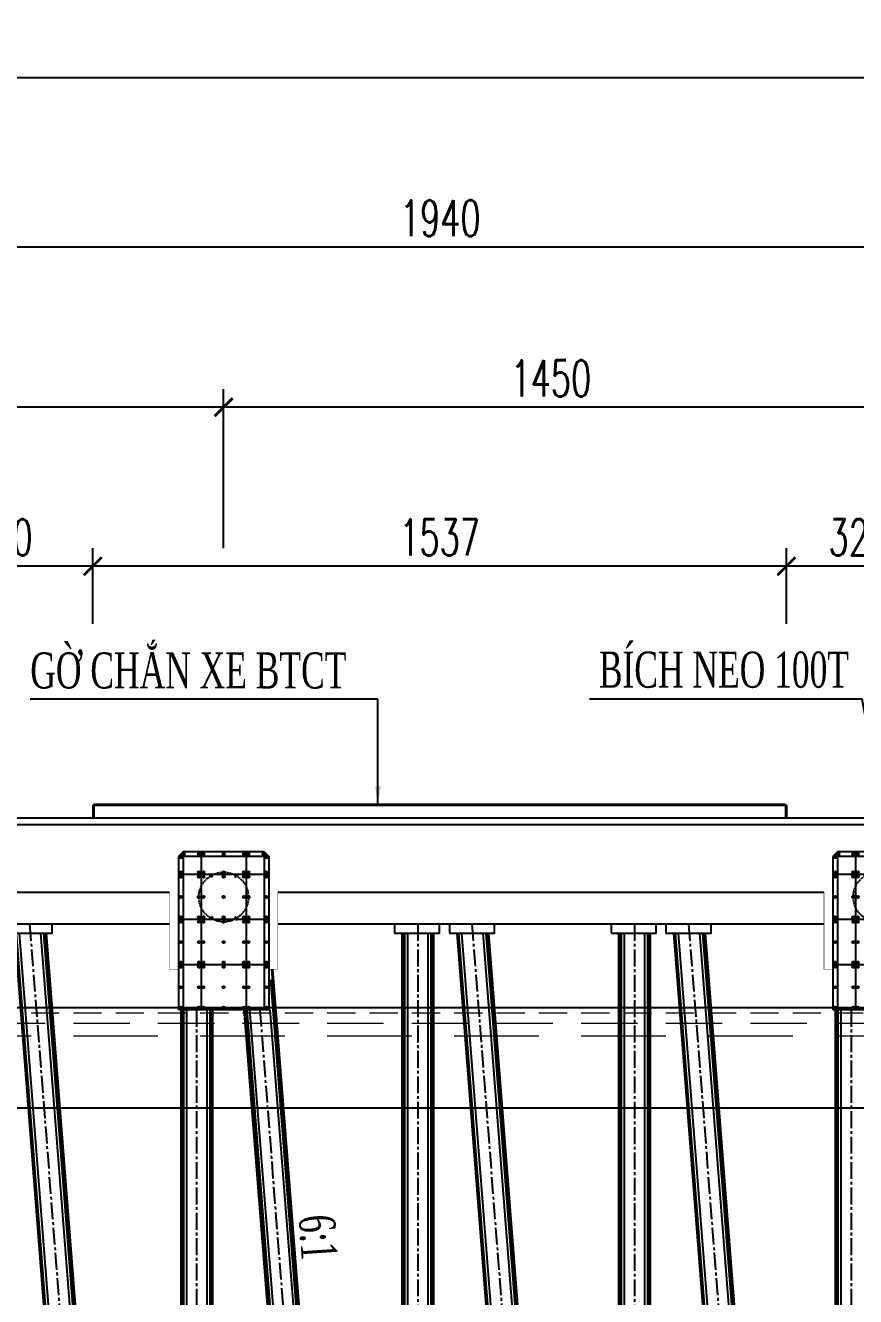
# Model space of a CAD drawing. Extents: x -57534 to 10615, y -13723 to 96319.
# Drawn here: x -11835 to -9996, y 40036 to 42854 of the extents above; entities that cross this region are included whole.
import ezdxf
from ezdxf.enums import TextEntityAlignment as Align

# ---------------------------------------------------------------- set-up
doc = ezdxf.new("R2010")
doc.units = 0
doc.header["$LTSCALE"] = 5
doc.header["$MEASUREMENT"] = 0
doc.linetypes.add('CENTER2', pattern=[1.125, 0.75, -0.125, 0.125, -0.125])
doc.linetypes.add('HIDDEN', pattern=[0.375, 0.25, -0.125])
doc.layers.get('0').update_dxf_attribs({"linetype": 'CONTINUOUS'})
doc.layers.get('DEFPOINTS').update_dxf_attribs({"linetype": 'CONTINUOUS'})
for name, color, linetype in [('1', 1, 'CONTINUOUS'), ('BELT', 6, 'CONTINUOUS'), ('BORDER', 2, 'CONTINUOUS'), ('CENTER', 9, 'CENTER2'), ('COBAN', 2, 'CONTINUOUS'), ('DIMENSION', 4, 'CONTINUOUS'), ('GCS', 5, 'CONTINUOUS'), ('HAOCN', 11, 'CONTINUOUS'), ('HATCH', 7, 'CONTINUOUS'), ('HIDDEN', 4, 'HIDDEN'), ('Net tim', 6, 'CONTINUOUS'), ('PAD', 6, 'CONTINUOUS'), ('PART', 3, 'CONTINUOUS'), ('TEXT', 3, 'CONTINUOUS')]:
    doc.layers.add(name, color=color, linetype=linetype)
doc.layers.add('KHUAT', color=235, linetype='HIDDEN', lineweight=18)
doc.styles.add('DIM', font='romans.shx', dxfattribs={"width": 0.65})
doc.styles.add('THUONG', font='vntimeh.shx', dxfattribs={"width": 0.65})
doc.dimstyles.new('400.Ph', dxfattribs={"dimscale": 400, "dimtxt": 0.2, "dimasz": 0.1, "dimexe": 0.1, "dimexo": 0.1, "dimgap": 0.06, "dimtad": 1, "dimdec": 0, "dimzin": 0, "dimdsep": 46, "dimtxsty": 'DIM', "dimblk": 'ARCHTICK', "dimcen": 0.15, "dimdle": 0.1, "dimclrd": 256, "dimclre": 7, "dimclrt": 6, "dimadec": 0, "dimazin": 0, "dimtfac": 1, "dimtdec": 0, "dimtix": 1, "dimtmove": 0, "dimatfit": 3, "dimfxl": 1, "dimtolj": 1, "dimtzin": 0, "dimarcsym": 0})

# ---------------------------------------------------------------- blocks, each defined once
blk = doc.blocks.new('Coc Xien')
at = {"layer": 'BORDER'}
for p, q in [((-9.2814731549297, -3.416245085412811), (-118.1473656247472, -1398.416245016247)), ((60.93136210002194, -3.416245085412811), (-47.93453036972642, -1398.416245016247))]:
    blk.add_line(p, q, dxfattribs=at)
at = {"layer": 'CENTER', "ltscale": 10}
blk.add_line((27.38574579835404, 16.58375491458719), (-276.4494988263432, -3876.740008982757), dxfattribs=at)
at = {"layer": 'DIMENSION', "ltscale": 5}
blk.add_lwpolyline([(77.38574579835404, -3.416245085412811), (-22.61425420164596, -3.416245085412811), (-22.61425420164596, 16.58375491458719), (77.38574579835404, 16.58375491458719)], close=True, dxfattribs=at)
at = {"layer": 'HATCH'}
for p, q in [((-7.306786249315337, -3.416245085412811), (-116.1726787191037, -1398.416245016247)), ((-3.263230133125034, -3.416245085412811), (-112.1291226028952, -1398.416245016247)), ((3.303624292970198, -3.416245085412811), (-105.5622681767636, -1398.416245016247)), ((50.32095155776914, -3.416245085412811), (-58.54494091203014, -1398.416245016247)), ((56.88780598384619, -3.416245085412811), (-51.97808648591308, -1398.416245016247)), ((60.93136210005468, -3.416245085412811), (-47.93453036972642, -1398.416245016255))]:
    blk.add_line(p, q, dxfattribs=at)
blk = doc.blocks.new('A$C18BE6784')
at = {"layer": 'BORDER'}
for p, q in [((-10.00001330658051, 3989.999979104403), (-10.00001330659324, 2594.999979173561)), ((59.99998669342677, 3989.999979104403), (59.99998669345405, 2594.999979173561))]:
    blk.add_line(p, q, dxfattribs=at)
at = {"layer": 'CENTER', "ltscale": 10}
blk.add_line((24.99998669342313, 4009.999979104402), (24.9999866934304, 9.999979104402883), dxfattribs=at)
at = {"layer": 'DIMENSION', "ltscale": 5}
blk.add_lwpolyline([(-26.55300095056009, 3989.999979104403), (73.44699904943991, 3989.999979104403), (73.44699904943991, 4009.999979104402), (-26.55300095056009, 4009.999979104402)], close=True, dxfattribs=at)
at = {"layer": 'HATCH'}
for p, q in [((-8.031312243663706, 3989.999979104403), (-8.031312243687353, 2594.999979173561)), ((-4.000013306580513, 3989.999979104403), (-4.000013306565961, 2594.999979173561)), ((2.546935099046095, 3989.999979104403), (2.546935099075199, 2594.999979173561)), ((47.45303828780743, 3989.999979104403), (47.45303828776923, 2594.999979173561)), ((53.99998669342313, 3989.999979104403), (53.99998669341949, 2594.999979173561)), ((58.03128563051723, 3989.999979104403), (58.03128563051359, 2594.999979173561))]:
    blk.add_line(p, q, dxfattribs=at)
blk = doc.blocks.new('D7002')
at = {"layer": 'BORDER'}
for p, q in [((-35.00000000000546, -189.9999999308129), (-35.00000000002183, -1414.999999930842)), ((35.00000000000546, -189.9999999308129), (35.00000000003274, -1414.999999930842))]:
    blk.add_line(p, q, dxfattribs=at)
at = {"layer": 'CENTER', "ltscale": 10}
blk.add_line((0, -189.9999999308129), (7.276e-12, -4000), dxfattribs=at)
at = {"layer": 'HATCH'}
for p, q in [((-33.03129893709047, -189.9999999308129), (-33.03129893712503, -1414.999999930842)), ((-29, -189.9999999308129), (-29, -1414.999999930842)), ((-22.45305159437521, -189.9999999308129), (-22.45305159433883, -1414.999999930842)), ((22.45305159437703, -189.9999999308129), (22.45305159434975, -1414.999999930842)), ((29, -189.9999999308129), (29, -1414.999999930842)), ((33.03129893709229, -189.9999999308129), (33.03129893709411, -1414.999999930842))]:
    blk.add_line(p, q, dxfattribs=at)
blk = doc.blocks.new('D7003')
at = {"layer": 'BORDER'}
for p, q in [((48.20477323548766, -99.99999999999272), (150.8274604020462, -1414.999999930842)), ((-14.98445606953828, -189.9999997924387), (80.61462514702907, -1414.999999930842))]:
    blk.add_line(p, q, dxfattribs=at)
at = {"layer": 'CENTER', "ltscale": 10}
blk.add_line((20.12196155793572, -189.9999997924387), (308.3087560456115, -3882.805608325965), dxfattribs=at)
at = {"layer": 'HATCH'}
for p, q in [((46.23008632981146, -99.99999999999272), (148.8527734963627, -1414.999999930835)), ((43.99999999061401, -123.2376760193947), (144.8092173801615, -1414.999999930842)), ((-13.0097691638839, -189.9999997924387), (82.58931205272347, -1414.999999930835)), ((-8.966213047671772, -189.9999997924387), (86.63286816891377, -1414.999999930842)), ((-2.399358621594728, -189.9999997924387), (93.19972259501628, -1414.999999930842)), ((42.64328173747344, -189.999999792446), (138.2423629540189, -1414.999999930835))]:
    blk.add_line(p, q, dxfattribs=at)
at = {"layer": 'TEXT', "style": 'THUONG', "width": 0.65}
blk.add_text('6:1', height=80, rotation=273.8902048816608, dxfattribs=at).set_placement((149.2306284193764, -694.230859120049), align=Align.MIDDLE)
blk = doc.blocks.new('MD PD1')
at = {"layer": 'BORDER'}
blk.add_line((3543.946194460476, 137.7291821832841), (3543.946194460455, -1087.270817816738), dxfattribs=at)
at = {"layer": 'CENTER', "ltscale": 10}
blk.add_line((3578.946194460481, 137.7291821832841), (3578.946194460488, -3600.450500435574), dxfattribs=at)
at = {"layer": 'COBAN'}
for p, q in [((3755.946194449656, 562.729182114097), (-3787.053805548975, 562.729182114097)), ((3755.946194449656, 547.729182114097), (-3787.053805548975, 547.729182114097)), ((2068.94619446031, 397.7291821141116), (838.9461944650193, 397.7291821141116)), ((3518.946194450327, 397.7291821141116), (2308.946194460312, 397.7291821141116)), ((2068.94619446031, 327.7291821141044), (838.9461944650193, 327.7291821141044)), ((3518.946194450327, 327.7291821141044), (2308.946194460312, 327.7291821141044))]:
    blk.add_line(p, q, dxfattribs=at)
at = {"layer": 'COBAN', "const_width": 1}
for points in [[(2068.94619446031, 397.729182114097), (2068.946194460312, 227.7291821141044), (2088.946194460308, 227.7291821141044)], [(2288.94619446031, 227.7291821140971), (2308.94619446031, 227.7291821140971), (2308.946194460312, 397.729182114097)], [(3518.946194450327, 397.7291821140898), (3518.946194450329, 227.7291821140971), (3538.946194450325, 227.7291821140971)]]:
    blk.add_lwpolyline(points, dxfattribs=at)
at = {"layer": 'GCS'}
for p in [(1898.946194460317, 590.7291821141115), (3433.946194449647, 592.729182114097)]:
    blk.add_line(p, (1900.946194460317, 592.7291821141116), dxfattribs=at)
at = {"layer": 'GCS', "ltscale": 5}
for p, q in [((3433.946194449647, 592.729182114097), (3435.946194449647, 590.7291821140971)), ((1898.946194460317, 590.7291821141115), (1898.946194460323, 562.729182114097)), ((3435.946194449647, 590.7291821140971), (3435.946194449647, 562.729182114097))]:
    blk.add_line(p, q, dxfattribs=at)
at = {"layer": 'HAOCN', "ltscale": 5}
for p, q in [((3433.946194449647, 590.7291821140971), (1900.946194460317, 590.7291821141115)), ((1900.946194460317, 590.7291821141115), (1900.946194460322, 562.729182114097)), ((3433.946194449647, 590.7291821140971), (3433.946194449647, 562.729182114097))]:
    blk.add_line(p, q, dxfattribs=at)
at = {"layer": 'HATCH'}
for p, q in [((3545.914895523389, 137.7291821832841), (3545.914895523367, -1087.270817816738)), ((3549.946194460479, 137.7291821832841), (3549.946194460487, -1087.270817816738)), ((3556.493142866108, 137.7291821832841), (3556.493142866135, -1087.270817816738))]:
    blk.add_line(p, q, dxfattribs=at)
at = {"layer": 'COBAN'}
for name, p in [('D7003', (2248.94619447038, 327.7291821140971)), ('D7002', (2128.946194470464, 327.7291821140971))]:
    blk.add_blockref(name, p, dxfattribs=at)
at = {"layer": 'HIDDEN', "xscale": -1}
for p in [(1786.331940258764, 311.1454271995099), (2766.33194025875, 311.1454271995099), (3246.33194025875, 311.1454271995099)]:
    blk.add_blockref('Coc Xien', p, dxfattribs=at)
at = {"layer": 'HIDDEN'}
for p in [(2593.946207767058, -3682.270796990306), (3073.946207767058, -3682.270796990306)]:
    blk.add_blockref('A$C18BE6784', p, dxfattribs=at)
blk = doc.blocks.new('_ArchTick')
at = {"color": 0, "linetype": 'ByBlock', "const_width": 0.15}
blk.add_lwpolyline([(-0.5, -0.5), (0.5, 0.5)], dxfattribs=at)
blk = doc.blocks.new('*D24')
at = {"layer": 'DEFPOINTS', "color": 0, "ltscale": 5}
for p in [(-10149.07362314665, 41655.12871648164), (-10149.07362314665, 41487.35127805013), (-9829.073623146645, 41487.35127805013)]:
    blk.add_point(p, dxfattribs=at)
at = {"layer": 'DIMENSION', "color": 7, "lineweight": -2, "ltscale": 5}
for p, q in [((-10149.07362314665, 41527.35127805013), (-10149.07362314665, 41695.12871648164)), ((-9829.073623146645, 41527.35127805013), (-9829.073623146645, 41695.12871648164))]:
    blk.add_line(p, q, dxfattribs=at)
at = {"layer": 'DIMENSION', "lineweight": -2, "ltscale": 5}
blk.add_line((-9789.073623146647, 41655.12871648164), (-10189.07362314665, 41655.12871648164), dxfattribs=at)
at = {"layer": 'DIMENSION', "lineweight": -2, "ltscale": 5, "xscale": 40, "yscale": 40, "zscale": 40, "rotation": 180}
blk.add_blockref('_ArchTick', (-10149.07362314665, 41655.12871648164), dxfattribs=at)
at = {"layer": 'DIMENSION', "lineweight": -2, "ltscale": 5, "xscale": 40, "yscale": 40, "zscale": 40}
blk.add_blockref('_ArchTick', (-9829.073623146645, 41655.12871648164), dxfattribs=at)
at = {"layer": 'DIMENSION', "color": 6, "ltscale": 5, "insert": (-9989.07362314665, 41719.12871648165), "char_height": 80, "attachment_point": 5, "style": 'DIM'}
blk.add_mtext('\\A1;320', dxfattribs=at)
blk = doc.blocks.new('*D25')
at = {"layer": 'DEFPOINTS', "color": 0, "ltscale": 5}
for p in [(-11686.07362313598, 41655.12871648164), (-11686.07362313598, 41487.35127805013), (-10149.07362314665, 41487.35127805013)]:
    blk.add_point(p, dxfattribs=at)
at = {"layer": 'DIMENSION', "color": 7, "lineweight": -2, "ltscale": 5}
for p, q in [((-11686.07362313598, 41527.35127805013), (-11686.07362313598, 41695.12871648164)), ((-10149.07362314665, 41527.35127805013), (-10149.07362314665, 41695.12871648164))]:
    blk.add_line(p, q, dxfattribs=at)
at = {"layer": 'DIMENSION', "lineweight": -2, "ltscale": 5}
blk.add_line((-10109.07362314665, 41655.12871648164), (-11726.07362313598, 41655.12871648164), dxfattribs=at)
at = {"layer": 'DIMENSION', "lineweight": -2, "ltscale": 5, "xscale": 40, "yscale": 40, "zscale": 40, "rotation": 180}
blk.add_blockref('_ArchTick', (-11686.07362313598, 41655.12871648164), dxfattribs=at)
at = {"layer": 'DIMENSION', "lineweight": -2, "ltscale": 5, "xscale": 40, "yscale": 40, "zscale": 40}
blk.add_blockref('_ArchTick', (-10149.07362314665, 41655.12871648164), dxfattribs=at)
at = {"layer": 'DIMENSION', "color": 6, "ltscale": 5, "insert": (-10917.57362314132, 41719.12871648165), "char_height": 80, "attachment_point": 5, "style": 'DIM'}
blk.add_mtext('\\A1;1537', dxfattribs=at)
blk = doc.blocks.new('*D26')
at = {"layer": 'DEFPOINTS', "color": 0, "ltscale": 5}
for p in [(-12086.07362313598, 41655.12871648164), (-12086.07362313598, 41487.35127805013), (-11686.07362313598, 41487.35127805013)]:
    blk.add_point(p, dxfattribs=at)
at = {"layer": 'DIMENSION', "color": 7, "lineweight": -2, "ltscale": 5}
for p, q in [((-12086.07362313598, 41527.35127805013), (-12086.07362313598, 41695.12871648164)), ((-11686.07362313598, 41527.35127805013), (-11686.07362313598, 41695.12871648164))]:
    blk.add_line(p, q, dxfattribs=at)
at = {"layer": 'DIMENSION', "lineweight": -2, "ltscale": 5}
blk.add_line((-11646.07362313598, 41655.12871648164), (-12126.07362313598, 41655.12871648164), dxfattribs=at)
at = {"layer": 'DIMENSION', "lineweight": -2, "ltscale": 5, "xscale": 40, "yscale": 40, "zscale": 40, "rotation": 180}
blk.add_blockref('_ArchTick', (-12086.07362313598, 41655.12871648164), dxfattribs=at)
at = {"layer": 'DIMENSION', "lineweight": -2, "ltscale": 5, "xscale": 40, "yscale": 40, "zscale": 40}
blk.add_blockref('_ArchTick', (-11686.07362313598, 41655.12871648164), dxfattribs=at)
at = {"layer": 'DIMENSION', "color": 6, "ltscale": 5, "insert": (-11886.07362313598, 41719.12871648165), "char_height": 80, "attachment_point": 5, "style": 'DIM'}
blk.add_mtext('\\A1;400', dxfattribs=at)
blk = doc.blocks.new('*D50')
at = {"layer": 'DEFPOINTS', "color": 0, "ltscale": 5}
for p in [(-11396.07362313599, 42007.57432849781), (-11396.07362313599, 41655.12871648164), (-9946.073623136002, 41487.35127805013)]:
    blk.add_point(p, dxfattribs=at)
at = {"layer": 'DIMENSION', "color": 7, "lineweight": -2, "ltscale": 5}
for p, q in [((-11396.07362313599, 41695.12871648164), (-11396.07362313599, 42047.5743284978)), ((-9946.073623136002, 41527.35127805013), (-9946.073623136002, 42047.5743284978))]:
    blk.add_line(p, q, dxfattribs=at)
at = {"layer": 'DIMENSION', "lineweight": -2, "ltscale": 5}
blk.add_line((-9906.073623136002, 42007.57432849781), (-11436.07362313599, 42007.57432849781), dxfattribs=at)
at = {"layer": 'DIMENSION', "lineweight": -2, "ltscale": 5, "xscale": 40, "yscale": 40, "zscale": 40, "rotation": 180}
blk.add_blockref('_ArchTick', (-11396.07362313599, 42007.57432849781), dxfattribs=at)
at = {"layer": 'DIMENSION', "lineweight": -2, "ltscale": 5, "xscale": 40, "yscale": 40, "zscale": 40}
blk.add_blockref('_ArchTick', (-9946.073623136002, 42007.57432849781), dxfattribs=at)
at = {"layer": 'DIMENSION', "color": 6, "ltscale": 5, "insert": (-10671.073623136, 42071.57432849781), "char_height": 80, "attachment_point": 5, "style": 'DIM'}
blk.add_mtext('\\A1;1450', dxfattribs=at)
blk = doc.blocks.new('*D51')
at = {"layer": 'DEFPOINTS', "color": 0, "ltscale": 5}
for p in [(-12866.07362313128, 42007.57432849781), (-11396.07362313599, 41655.12871648164), (-12866.07362313128, 41487.35127805013)]:
    blk.add_point(p, dxfattribs=at)
at = {"layer": 'DIMENSION', "color": 7, "lineweight": -2, "ltscale": 5}
for p, q in [((-12866.07362313128, 41527.35127805013), (-12866.07362313128, 42047.5743284978)), ((-11396.07362313599, 41695.12871648164), (-11396.07362313599, 42047.5743284978))]:
    blk.add_line(p, q, dxfattribs=at)
at = {"layer": 'DIMENSION', "lineweight": -2, "ltscale": 5}
blk.add_line((-11356.07362313599, 42007.57432849781), (-12906.07362313128, 42007.57432849781), dxfattribs=at)
at = {"layer": 'DIMENSION', "lineweight": -2, "ltscale": 5, "xscale": 40, "yscale": 40, "zscale": 40, "rotation": 180}
blk.add_blockref('_ArchTick', (-12866.07362313128, 42007.57432849781), dxfattribs=at)
at = {"layer": 'DIMENSION', "lineweight": -2, "ltscale": 5, "xscale": 40, "yscale": 40, "zscale": 40}
blk.add_blockref('_ArchTick', (-11396.07362313599, 42007.57432849781), dxfattribs=at)
at = {"layer": 'DIMENSION', "color": 6, "ltscale": 5, "insert": (-12131.07362313364, 42071.57432849781), "char_height": 80, "attachment_point": 5, "style": 'DIM'}
blk.add_mtext('\\A1;1470', dxfattribs=at)
blk = doc.blocks.new('*D68')
at = {"layer": 'DEFPOINTS', "color": 0, "ltscale": 5}
for p in [(-11886.07362314596, 42362.4706394159), (-11886.07362314596, 42007.57432849781), (-9946.073623136002, 41487.35127805013)]:
    blk.add_point(p, dxfattribs=at)
at = {"layer": 'DIMENSION', "color": 7, "lineweight": -2, "ltscale": 5}
for p, q in [((-11886.07362314596, 42047.5743284978), (-11886.07362314596, 42402.47063941589)), ((-9946.073623136002, 41527.35127805013), (-9946.073623136002, 42402.47063941589))]:
    blk.add_line(p, q, dxfattribs=at)
at = {"layer": 'DIMENSION', "lineweight": -2, "ltscale": 5}
blk.add_line((-9906.073623136002, 42362.4706394159), (-11926.07362314596, 42362.4706394159), dxfattribs=at)
at = {"layer": 'DIMENSION', "lineweight": -2, "ltscale": 5, "xscale": 40, "yscale": 40, "zscale": 40, "rotation": 180}
blk.add_blockref('_ArchTick', (-11886.07362314596, 42362.4706394159), dxfattribs=at)
at = {"layer": 'DIMENSION', "lineweight": -2, "ltscale": 5, "xscale": 40, "yscale": 40, "zscale": 40}
blk.add_blockref('_ArchTick', (-9946.073623136002, 42362.4706394159), dxfattribs=at)
at = {"layer": 'DIMENSION', "color": 6, "ltscale": 5, "insert": (-10916.07362314098, 42426.4706394159), "char_height": 80, "attachment_point": 5, "style": 'DIM'}
blk.add_mtext('\\A1;1940', dxfattribs=at)
blk = doc.blocks.new('*D80')
at = {"layer": 'DEFPOINTS', "color": 0, "ltscale": 5}
for p in [(-17372.07362314527, 42737.3681110678), (-17372.07362314527, 41487.35127805013), (-9829.073623146645, 41487.35127805013)]:
    blk.add_point(p, dxfattribs=at)
at = {"layer": 'DIMENSION', "color": 7, "lineweight": -2, "ltscale": 5}
for p, q in [((-17372.07362314527, 41527.35127805013), (-17372.07362314527, 42777.36811106779)), ((-9829.073623146645, 41527.35127805013), (-9829.073623146645, 42777.36811106779))]:
    blk.add_line(p, q, dxfattribs=at)
at = {"layer": 'DIMENSION', "lineweight": -2, "ltscale": 5}
blk.add_line((-9789.073623146647, 42737.3681110678), (-17412.07362314527, 42737.3681110678), dxfattribs=at)
at = {"layer": 'DIMENSION', "lineweight": -2, "ltscale": 5, "xscale": 40, "yscale": 40, "zscale": 40, "rotation": 180}
blk.add_blockref('_ArchTick', (-17372.07362314527, 42737.3681110678), dxfattribs=at)
at = {"layer": 'DIMENSION', "lineweight": -2, "ltscale": 5, "xscale": 40, "yscale": 40, "zscale": 40}
blk.add_blockref('_ArchTick', (-9829.073623146645, 42737.3681110678), dxfattribs=at)
at = {"layer": 'DIMENSION', "color": 6, "ltscale": 5, "insert": (-13600.57362314596, 42801.3681110678), "char_height": 80, "attachment_point": 5, "style": 'DIM'}
blk.add_mtext('\\A1;7543', dxfattribs=at)
blk = doc.blocks.new('dia chat')
at = {"color": 6, "ltscale": 5}
blk.add_line((20962.8182859691, 17), (14230.00000000001, 17), dxfattribs=at)
blk = doc.blocks.new('demtaucss')
at = {"color": 3}
blk.add_line((-6507.668877459079, 40421.33278997694), (-6505.918877459078, 40421.33278997694), dxfattribs=at)
at = {"layer": 'CENTER', "color": 3, "linetype": 'CENTER2'}
for p, q in [((-6476.053725863391, 40609.6340674243), (-6481.05372586339, 40618.29432146215)), ((-6426.05372586339, 40609.6340674243), (-6421.053725863391, 40618.29432146215)), ((-6501.05372586339, 40566.33279723508), (-6511.053725863391, 40566.33279723508)), ((-6401.05372586339, 40566.33279723508), (-6391.05372586339, 40566.33279723508)), ((-6476.053725863391, 40523.03152704586), (-6481.053725863391, 40514.37127300801)), ((-6426.05372586339, 40523.03152704586), (-6421.053725863391, 40514.37127300801))]:
    blk.add_line(p, q, dxfattribs=at)
at = {"layer": 'HATCH', "linetype": 'HIDDEN', "ltscale": 2}
blk.add_circle((-6451.05372586339, 40566.33279723508), 55, dxfattribs=at)
at = {"layer": 'PAD'}
for p, q in [((-6541.053725863391, 40666.33278997693), (-6551.05372586339, 40656.33278997693)), ((-6541.053725863391, 40656.33278997693), (-6546.053725863391, 40661.33278997694)), ((-6542.296417948307, 40661.33278997694), (-6535.811033778475, 40661.33278997694)), ((-6361.053725863389, 40666.33278997693), (-6541.053725863391, 40666.33278997693)), ((-6539.053725863389, 40664.57548206185), (-6539.053725863389, 40658.09009789202)), ((-6509.296417948307, 40661.33278997694), (-6502.811033778475, 40661.33278997694)), ((-6506.05372586339, 40664.57548206185), (-6506.05372586339, 40658.09009789202)), ((-6501.05372586339, 40666.33278997693), (-6501.053725863393, 40316.33278997693)), ((-6499.296417948308, 40661.33278997694), (-6492.811033778474, 40661.33278997694)), ((-6496.05372586339, 40664.57548206185), (-6496.05372586339, 40658.09009789202)), ((-6454.296417948308, 40661.33278997694), (-6447.811033778474, 40661.33278997694)), ((-6451.05372586339, 40664.57548206185), (-6451.05372586339, 40658.09009789202)), ((-6409.296417948308, 40661.33278997694), (-6402.811033778473, 40661.33278997694)), ((-6406.05372586339, 40664.57548206185), (-6406.05372586339, 40658.09009789202)), ((-6401.053725863389, 40666.33278997693), (-6401.05372586339, 40316.33278997693)), ((-6401.053725863389, 40666.33278997693), (-6401.05372586339, 40316.33278997693)), ((-6399.296417948307, 40661.33278997694), (-6392.811033778473, 40661.33278997694)), ((-6396.05372586339, 40664.57548206185), (-6396.05372586339, 40658.09009789202)), ((-6359.811033778473, 40661.33278997694), (-6366.296417948307, 40661.33278997694)), ((-6363.053725863389, 40664.57548206185), (-6363.053725863389, 40658.09009789202)), ((-6361.053725863389, 40666.33278997693), (-6351.05372586339, 40656.33278997693)), ((-6361.053725863389, 40656.33278997693), (-6356.05372586339, 40661.33278997694)), ((-6551.05372586339, 40656.33278997693), (-6551.053725863392, 40316.33278997693)), ((-6549.296417948308, 40654.33278997693), (-6542.811033778474, 40654.33278997693)), ((-6546.053725863391, 40657.57548206185), (-6546.053725863391, 40651.09009789201)), ((-6541.053725863391, 40656.33278997693), (-6541.053725863394, 40316.33278997693)), ((-6361.053725863389, 40656.33278997693), (-6541.053725863391, 40656.33278997693)), ((-6361.053725863389, 40656.33278997694), (-6361.053725863362, 40316.33278997693)), ((-6352.811033778473, 40654.33278997693), (-6359.296417948307, 40654.33278997693)), ((-6356.05372586339, 40657.57548206185), (-6356.05372586339, 40651.09009789201)), ((-6351.053725863391, 40656.33278997693), (-6351.053725863391, 40316.33278997693)), ((-6351.053725863391, 40616.33278997693), (-6551.05372586339, 40616.33278997693)), ((-6549.296417948308, 40621.33278997693), (-6542.811033778474, 40621.33278997693)), ((-6549.296417948308, 40611.33278997694), (-6542.811033778474, 40611.33278997694)), ((-6546.053725863391, 40624.57548206185), (-6546.053725863391, 40618.09009789201)), ((-6546.053725863391, 40614.57548206185), (-6546.053725863391, 40608.09009789202)), ((-6509.296417948307, 40621.33278997693), (-6502.811033778475, 40621.33278997693)), ((-6509.296417948307, 40611.33278997694), (-6502.811033778475, 40611.33278997694)), ((-6506.05372586339, 40624.57548206185), (-6506.05372586339, 40618.09009789201)), ((-6506.05372586339, 40614.57548206185), (-6506.05372586339, 40608.09009789202)), ((-6499.296417948308, 40621.33278997693), (-6492.811033778474, 40621.33278997693)), ((-6499.296417948308, 40611.33278997694), (-6492.811033778474, 40611.33278997694)), ((-6496.05372586339, 40624.57548206185), (-6496.05372586339, 40618.09009789201)), ((-6496.05372586339, 40614.57548206185), (-6496.05372586339, 40608.09009789202)), ((-6454.296417948308, 40621.33278997693), (-6447.811033778474, 40621.33278997693)), ((-6454.296417948308, 40611.33278997694), (-6447.811033778474, 40611.33278997694)), ((-6451.05372586339, 40624.57548206185), (-6451.05372586339, 40618.09009789201)), ((-6451.05372586339, 40614.57548206185), (-6451.05372586339, 40608.09009789202)), ((-6409.296417948308, 40621.33278997693), (-6402.811033778473, 40621.33278997693)), ((-6409.296417948308, 40611.33278997694), (-6402.811033778473, 40611.33278997694)), ((-6406.05372586339, 40624.57548206185), (-6406.05372586339, 40618.09009789201)), ((-6406.05372586339, 40614.57548206185), (-6406.05372586339, 40608.09009789202)), ((-6399.296417948307, 40621.33278997693), (-6392.811033778473, 40621.33278997693)), ((-6399.296417948307, 40611.33278997694), (-6392.811033778473, 40611.33278997694)), ((-6396.05372586339, 40624.57548206185), (-6396.05372586339, 40618.09009789201)), ((-6396.05372586339, 40614.57548206185), (-6396.05372586339, 40608.09009789202)), ((-6359.296417948307, 40621.33278997693), (-6352.811033778473, 40621.33278997693)), ((-6359.296417948307, 40611.33278997694), (-6352.811033778473, 40611.33278997694)), ((-6356.05372586339, 40624.57548206185), (-6356.05372586339, 40618.09009789201)), ((-6356.05372586339, 40614.57548206185), (-6356.05372586339, 40608.09009789202)), ((-6549.296417948308, 40566.33278997693), (-6542.811033778474, 40566.33278997693)), ((-6546.053725863391, 40569.57548206185), (-6546.053725863391, 40563.09009789202)), ((-6509.296417948307, 40566.33278997693), (-6502.811033778475, 40566.33278997693)), ((-6506.05372586339, 40569.57548206185), (-6506.05372586339, 40563.09009789202)), ((-6499.296417948308, 40566.33278997693), (-6492.811033778474, 40566.33278997693)), ((-6496.05372586339, 40569.57548206185), (-6496.05372586339, 40563.09009789202)), ((-6454.296417948308, 40566.33278997693), (-6447.811033778474, 40566.33278997693)), ((-6451.05372586339, 40569.57548206185), (-6451.05372586339, 40563.09009789202)), ((-6409.296417948308, 40566.33278997693), (-6402.811033778473, 40566.33278997693)), ((-6406.05372586339, 40569.57548206185), (-6406.05372586339, 40563.09009789202)), ((-6399.296417948307, 40566.33278997693), (-6392.811033778473, 40566.33278997693)), ((-6396.05372586339, 40569.57548206185), (-6396.05372586339, 40563.09009789202)), ((-6359.296417948307, 40566.33278997693), (-6352.811033778473, 40566.33278997693)), ((-6356.05372586339, 40569.57548206185), (-6356.05372586339, 40563.09009789202)), ((-6549.296417948308, 40521.33278997693), (-6542.811033778474, 40521.33278997693)), ((-6546.053725863391, 40524.57548206185), (-6546.053725863391, 40518.09009789201)), ((-6509.296417948307, 40521.33278997693), (-6502.811033778475, 40521.33278997693)), ((-6506.05372586339, 40524.57548206185), (-6506.05372586339, 40518.09009789201)), ((-6499.296417948308, 40521.33278997693), (-6492.811033778474, 40521.33278997693)), ((-6496.05372586339, 40524.57548206185), (-6496.05372586339, 40518.09009789201)), ((-6454.296417948308, 40521.33278997693), (-6447.811033778474, 40521.33278997693)), ((-6451.05372586339, 40524.57548206185), (-6451.05372586339, 40518.09009789201)), ((-6409.296417948308, 40521.33278997693), (-6402.811033778473, 40521.33278997693)), ((-6406.05372586339, 40524.57548206185), (-6406.05372586339, 40518.09009789201)), ((-6399.296417948307, 40521.33278997693), (-6392.811033778473, 40521.33278997693)), ((-6396.05372586339, 40524.57548206185), (-6396.05372586339, 40518.09009789201)), ((-6359.296417948307, 40521.33278997693), (-6352.811033778473, 40521.33278997693)), ((-6356.05372586339, 40524.57548206185), (-6356.05372586339, 40518.09009789201)), ((-6351.053725863391, 40516.33278997694), (-6551.05372586339, 40516.33278997694)), ((-6549.296417948308, 40511.33278997693), (-6542.811033778474, 40511.33278997693)), ((-6546.053725863391, 40514.57548206185), (-6546.053725863391, 40508.09009789202)), ((-6509.296417948307, 40511.33278997693), (-6502.811033778475, 40511.33278997693)), ((-6506.05372586339, 40514.57548206185), (-6506.05372586339, 40508.09009789202)), ((-6499.296417948308, 40511.33278997693), (-6492.811033778474, 40511.33278997693)), ((-6496.05372586339, 40514.57548206185), (-6496.05372586339, 40508.09009789202)), ((-6454.296417948308, 40511.33278997693), (-6447.811033778474, 40511.33278997693)), ((-6451.05372586339, 40514.57548206185), (-6451.05372586339, 40508.09009789202)), ((-6409.296417948308, 40511.33278997693), (-6402.811033778473, 40511.33278997693)), ((-6406.05372586339, 40514.57548206185), (-6406.05372586339, 40508.09009789202)), ((-6399.296417948307, 40511.33278997693), (-6392.811033778473, 40511.33278997693)), ((-6396.05372586339, 40514.57548206185), (-6396.05372586339, 40508.09009789202)), ((-6359.296417948307, 40511.33278997693), (-6352.811033778473, 40511.33278997693)), ((-6356.05372586339, 40514.57548206185), (-6356.05372586339, 40508.09009789202)), ((-6549.296417948308, 40466.33278997693), (-6542.811033778474, 40466.33278997693)), ((-6546.053725863391, 40469.57548206185), (-6546.053725863391, 40463.09009789202)), ((-6509.296417948307, 40466.33278997693), (-6502.811033778475, 40466.33278997693)), ((-6506.05372586339, 40469.57548206185), (-6506.05372586339, 40463.09009789202)), ((-6499.296417948308, 40466.33278997693), (-6492.811033778474, 40466.33278997693)), ((-6496.05372586339, 40469.57548206185), (-6496.05372586339, 40463.09009789202)), ((-6454.296417948308, 40466.33278997693), (-6447.811033778474, 40466.33278997693)), ((-6451.05372586339, 40469.57548206185), (-6451.05372586339, 40463.09009789202)), ((-6409.296417948308, 40466.33278997693), (-6402.811033778473, 40466.33278997693)), ((-6406.05372586339, 40469.57548206185), (-6406.05372586339, 40463.09009789202)), ((-6399.296417948307, 40466.33278997693), (-6392.811033778473, 40466.33278997693)), ((-6396.05372586339, 40469.57548206185), (-6396.05372586339, 40463.09009789202)), ((-6359.296417948307, 40466.33278997693), (-6352.811033778473, 40466.33278997693)), ((-6356.05372586339, 40469.57548206185), (-6356.05372586339, 40463.09009789202)), ((-6351.053725863391, 40416.33278997693), (-6551.05372586339, 40416.33278997693)), ((-6549.296417948308, 40421.33278997694), (-6542.811033778474, 40421.33278997694)), ((-6549.296417948308, 40411.33278997693), (-6542.811033778474, 40411.33278997693)), ((-6546.053725863391, 40424.57548206185), (-6546.053725863391, 40418.09009789202)), ((-6546.053725863391, 40414.57548206185), (-6546.053725863391, 40408.09009789201)), ((-6509.296417948307, 40421.33278997694), (-6502.811033778474, 40421.33278997694)), ((-6509.296417948307, 40411.33278997693), (-6502.811033778475, 40411.33278997693)), ((-6506.05372586339, 40424.57548206185), (-6506.05372586339, 40418.09009789202)), ((-6506.05372586339, 40414.57548206185), (-6506.05372586339, 40408.09009789201)), ((-6499.296417948308, 40421.33278997694), (-6492.811033778474, 40421.33278997694)), ((-6499.296417948308, 40411.33278997693), (-6492.811033778474, 40411.33278997693)), ((-6496.05372586339, 40424.57548206185), (-6496.05372586339, 40418.09009789202)), ((-6496.05372586339, 40414.57548206185), (-6496.05372586339, 40408.09009789201)), ((-6454.296417948306, 40421.33278997694), (-6447.811033778473, 40421.33278997694)), ((-6454.296417948308, 40411.33278997693), (-6447.811033778474, 40411.33278997693)), ((-6451.053725863388, 40424.57548206185), (-6451.053725863388, 40418.09009789202)), ((-6451.05372586339, 40414.57548206185), (-6451.05372586339, 40408.09009789201)), ((-6409.296417948306, 40421.33278997694), (-6402.811033778473, 40421.33278997694)), ((-6409.296417948308, 40411.33278997693), (-6402.811033778473, 40411.33278997693)), ((-6406.053725863388, 40424.57548206185), (-6406.053725863388, 40418.09009789202)), ((-6406.05372586339, 40414.57548206185), (-6406.05372586339, 40408.09009789201)), ((-6399.296417948306, 40421.33278997694), (-6392.811033778473, 40421.33278997694)), ((-6399.296417948307, 40411.33278997693), (-6392.811033778473, 40411.33278997693)), ((-6396.053725863389, 40424.57548206185), (-6396.053725863389, 40418.09009789202)), ((-6396.05372586339, 40414.57548206185), (-6396.05372586339, 40408.09009789201)), ((-6359.296417948306, 40421.33278997694), (-6352.811033778473, 40421.33278997694)), ((-6359.296417948307, 40411.33278997693), (-6352.811033778473, 40411.33278997693)), ((-6356.053725863389, 40424.57548206185), (-6356.053725863389, 40418.09009789202)), ((-6356.05372586339, 40414.57548206185), (-6356.05372586339, 40408.09009789201)), ((-6549.296417948308, 40366.33278997693), (-6542.811033778474, 40366.33278997693)), ((-6546.053725863391, 40369.57548206185), (-6546.053725863391, 40363.09009789201)), ((-6509.296417948307, 40366.33278997693), (-6502.811033778475, 40366.33278997693)), ((-6506.05372586339, 40369.57548206185), (-6506.05372586339, 40363.09009789201)), ((-6499.296417948308, 40366.33278997693), (-6492.811033778474, 40366.33278997693)), ((-6496.05372586339, 40369.57548206185), (-6496.05372586339, 40363.09009789201)), ((-6454.296417948308, 40366.33278997693), (-6447.811033778474, 40366.33278997693)), ((-6451.05372586339, 40369.57548206185), (-6451.05372586339, 40363.09009789201)), ((-6409.296417948308, 40366.33278997693), (-6402.811033778473, 40366.33278997693)), ((-6406.05372586339, 40369.57548206185), (-6406.05372586339, 40363.09009789201)), ((-6399.296417948307, 40366.33278997693), (-6392.811033778473, 40366.33278997693)), ((-6396.05372586339, 40369.57548206185), (-6396.05372586339, 40363.09009789201)), ((-6359.296417948307, 40366.33278997693), (-6352.811033778473, 40366.33278997693)), ((-6356.05372586339, 40369.57548206185), (-6356.05372586339, 40363.09009789201)), ((-6549.296417948308, 40321.33278997693), (-6542.811033778474, 40321.33278997693)), ((-6546.053725863391, 40324.57548206185), (-6546.053725863391, 40318.09009789202)), ((-6509.296417948307, 40321.33278997693), (-6502.811033778474, 40321.33278997693)), ((-6506.05372586339, 40324.57548206185), (-6506.05372586339, 40318.09009789202)), ((-6499.296417948308, 40321.33278997693), (-6492.811033778474, 40321.33278997693)), ((-6496.05372586339, 40324.57548206185), (-6496.05372586339, 40318.09009789202)), ((-6454.296417948306, 40321.33278997693), (-6447.811033778473, 40321.33278997693)), ((-6451.053725863388, 40324.57548206185), (-6451.053725863388, 40318.09009789202)), ((-6409.296417948306, 40321.33278997693), (-6402.811033778473, 40321.33278997693)), ((-6406.053725863388, 40324.57548206185), (-6406.053725863388, 40318.09009789202)), ((-6399.296417948306, 40321.33278997693), (-6392.811033778473, 40321.33278997693)), ((-6396.053725863389, 40324.57548206185), (-6396.053725863389, 40318.09009789202)), ((-6359.296417948306, 40321.33278997693), (-6352.811033778473, 40321.33278997693)), ((-6356.053725863389, 40324.57548206185), (-6356.053725863389, 40318.09009789202)), ((-6351.053725863391, 40316.33278997693), (-6551.05372586339, 40316.33278997693))]:
    blk.add_line(p, q, dxfattribs=at)
for centre in [(-6539.053725863389, 40661.33278997694), (-6506.05372586339, 40661.33278997694), (-6496.05372586339, 40661.33278997694), (-6451.05372586339, 40661.33278997694), (-6406.05372586339, 40661.33278997694), (-6396.05372586339, 40661.33278997694), (-6363.053725863389, 40661.33278997694), (-6546.053725863391, 40654.33278997693), (-6356.05372586339, 40654.33278997693), (-6546.053725863391, 40621.33278997693), (-6546.053725863391, 40611.33278997694), (-6506.05372586339, 40621.33278997693), (-6506.05372586339, 40611.33278997694), (-6496.05372586339, 40621.33278997693), (-6496.05372586339, 40611.33278997694), (-6451.05372586339, 40621.33278997693), (-6451.05372586339, 40611.33278997694), (-6406.05372586339, 40621.33278997693), (-6406.05372586339, 40611.33278997694), (-6396.05372586339, 40621.33278997693), (-6396.05372586339, 40611.33278997694), (-6356.05372586339, 40621.33278997693), (-6356.05372586339, 40611.33278997694), (-6546.053725863391, 40566.33278997693), (-6506.05372586339, 40566.33278997693), (-6496.05372586339, 40566.33278997693), (-6451.05372586339, 40566.33278997693), (-6406.05372586339, 40566.33278997693), (-6396.05372586339, 40566.33278997693), (-6356.05372586339, 40566.33278997693), (-6546.053725863391, 40521.33278997693), (-6506.05372586339, 40521.33278997693), (-6496.05372586339, 40521.33278997693), (-6451.05372586339, 40521.33278997693), (-6406.05372586339, 40521.33278997693), (-6396.05372586339, 40521.33278997693), (-6356.05372586339, 40521.33278997693), (-6546.053725863391, 40511.33278997693), (-6506.05372586339, 40511.33278997693), (-6496.05372586339, 40511.33278997693), (-6451.05372586339, 40511.33278997693), (-6406.05372586339, 40511.33278997693), (-6396.05372586339, 40511.33278997693), (-6356.05372586339, 40511.33278997693), (-6546.053725863391, 40466.33278997693), (-6506.05372586339, 40466.33278997693), (-6496.05372586339, 40466.33278997693), (-6451.05372586339, 40466.33278997693), (-6406.05372586339, 40466.33278997693), (-6396.05372586339, 40466.33278997693), (-6356.05372586339, 40466.33278997693), (-6546.053725863391, 40421.33278997694), (-6546.053725863391, 40411.33278997693), (-6506.05372586339, 40421.33278997694), (-6506.05372586339, 40411.33278997693), (-6496.05372586339, 40421.33278997694), (-6496.05372586339, 40411.33278997693), (-6451.053725863388, 40421.33278997694), (-6451.05372586339, 40411.33278997693), (-6406.053725863388, 40421.33278997694), (-6406.05372586339, 40411.33278997693), (-6396.053725863389, 40421.33278997694), (-6396.05372586339, 40411.33278997693), (-6356.053725863389, 40421.33278997694), (-6356.05372586339, 40411.33278997693), (-6546.053725863391, 40366.33278997693), (-6506.05372586339, 40366.33278997693), (-6496.05372586339, 40366.33278997693), (-6451.05372586339, 40366.33278997693), (-6406.05372586339, 40366.33278997693), (-6396.05372586339, 40366.33278997693), (-6356.05372586339, 40366.33278997693), (-6546.053725863391, 40321.33278997693), (-6506.05372586339, 40321.33278997693), (-6496.05372586339, 40321.33278997693), (-6451.053725863388, 40321.33278997693), (-6406.053725863388, 40321.33278997693), (-6396.053725863389, 40321.33278997693), (-6356.053725863389, 40321.33278997693)]:
    blk.add_circle(centre, 2.25, dxfattribs=at)
at = {"layer": 'PART', "color": 3}
for centre in [(-6478.553725863391, 40613.96419444323), (-6423.553725863391, 40613.96419444323), (-6506.05372586339, 40566.33279723508), (-6396.05372586339, 40566.33279723508), (-6478.553725863391, 40518.70140002693), (-6423.553725863391, 40518.70140002693)]:
    blk.add_circle(centre, 2.35, dxfattribs=at)

msp = doc.modelspace()

# ---------------------------------------------------------------- linework, layer by layer
at = {"layer": 'BELT'}
msp.add_line((-34791.59095660268, 40676.95719864729), (-8036.255337177541, 40676.95719864729), dxfattribs=at)
at = {"layer": 'KHUAT', "color": 7, "ltscale": 50}
msp.add_line((-34791.59095660268, 40665.35942052132), (-8036.255337177541, 40665.35942051579), dxfattribs=at)
at = {"layer": 'KHUAT', "color": 7, "ltscale": 100}
msp.add_line((-34791.59095660268, 40642.16386426424), (-8036.255337177541, 40642.16386425351), dxfattribs=at)
at = {"layer": 'KHUAT', "color": 7, "ltscale": 150}
msp.add_line((-34791.59095660268, 40614.48658482163), (-8036.255337177541, 40614.48658482191), dxfattribs=at)

# ---------------------------------------------------------------- block references
at = {"layer": '1'}
for p in [(-4945.019897272602, 355.6244086703664), (-3495.019897282585, 355.6244086703591)]:
    msp.add_blockref('demtaucss', p, dxfattribs=at)
at = {"layer": 'COBAN'}
msp.add_blockref('MD PD1', (-13585.0198175963, 40534.22801646401), dxfattribs=at)
at = {"layer": 'Net tim'}
msp.add_blockref('dia chat', (-28999.07362314664, 40436.95719864729), dxfattribs=at)

# ---------------------------------------------------------------- texts
at = {"layer": 'TEXT', "style": 'THUONG', "width": 0.65}
for s, p in [('gê ch¾n xe btct', (-11474.34636710488, 41437.79782687813)), ('bÝch neo 100t', (-10287.67859669794, 41437.79782687813))]:
    msp.add_text(s, height=80, dxfattribs=at).set_placement(p, align=Align.MIDDLE)

# ---------------------------------------------------------------- dimensions: what is measured, and where the dimension line sits
at = {"layer": 'DIMENSION', "ltscale": 5}
for base, p1, p2, override, picture, middle in [((-17372.07362314527, 42737.3681110678), (-9829.073623146645, 41487.35127805013), (-17372.07362314527, 41487.35127805013), {"dimfxl": 0.12, "dimtfill": 1}, '*D80', (-13600.57362314596, 42801.3681110678)), ((-11886.07362314596, 42362.4706394159), (-9946.073623136002, 41487.35127805013), (-11886.07362314596, 42007.57432849781), {"dimtmove": 1, "dimfxl": 0.12, "dimtfill": 1}, '*D68', (-10916.07362314098, 42426.4706394159)), ((-12866.07362313128, 42007.57432849781), (-11396.07362313599, 41655.12871648164), (-12866.07362313128, 41487.35127805013), {"dimtmove": 1, "dimfxl": 0.12, "dimtfill": 1}, '*D51', (-12131.07362313364, 42071.57432849781)), ((-11396.07362313599, 42007.57432849781), (-9946.073623136002, 41487.35127805013), (-11396.07362313599, 41655.12871648164), {"dimtmove": 1, "dimfxl": 0.12, "dimtfill": 1}, '*D50', (-10671.073623136, 42071.57432849781)), ((-12086.07362313598, 41655.12871648164), (-11686.07362313598, 41487.35127805013), (-12086.07362313598, 41487.35127805013), {"dimtmove": 1, "dimfxl": 0.12, "dimtfill": 1}, '*D26', (-11886.07362313598, 41719.12871648165)), ((-11686.07362313598, 41655.12871648164), (-10149.07362314665, 41487.35127805013), (-11686.07362313598, 41487.35127805013), {"dimfxl": 0.12, "dimtfill": 1}, '*D25', (-10917.57362314132, 41719.12871648165)), ((-10149.07362314665, 41655.12871648164), (-9829.073623146645, 41487.35127805013), (-10149.07362314665, 41487.35127805013), {"dimfxl": 0.12, "dimtfill": 1}, '*D24', (-9989.07362314665, 41719.12871648165))]:
    dim = msp.add_linear_dim(base=base, p1=p1, p2=p2, dimstyle='400.Ph', override=override, dxfattribs=at)
    dim.commit()
    dim.dimension.update_dxf_attribs({"geometry": picture, "text_midpoint": middle})

# ---------------------------------------------------------------- leaders
at = {"layer": 'DIMENSION'}
for points in [[(-11054.13874546508, 41126.95719857812), (-11054.13874546508, 41360.78672189695), (-11824.43384350015, 41360.78672189695)], [(-9946.073623136002, 41166.957198572), (-9981.350975636575, 41360.78672189695), (-10585.71337058028, 41360.78672189695)]]:
    msp.add_leader(points, dimstyle='400.Ph', override={"dimgap": 0.06, "dimtad": 0}, dxfattribs=at)

doc.saveas('drawing.dxf')
